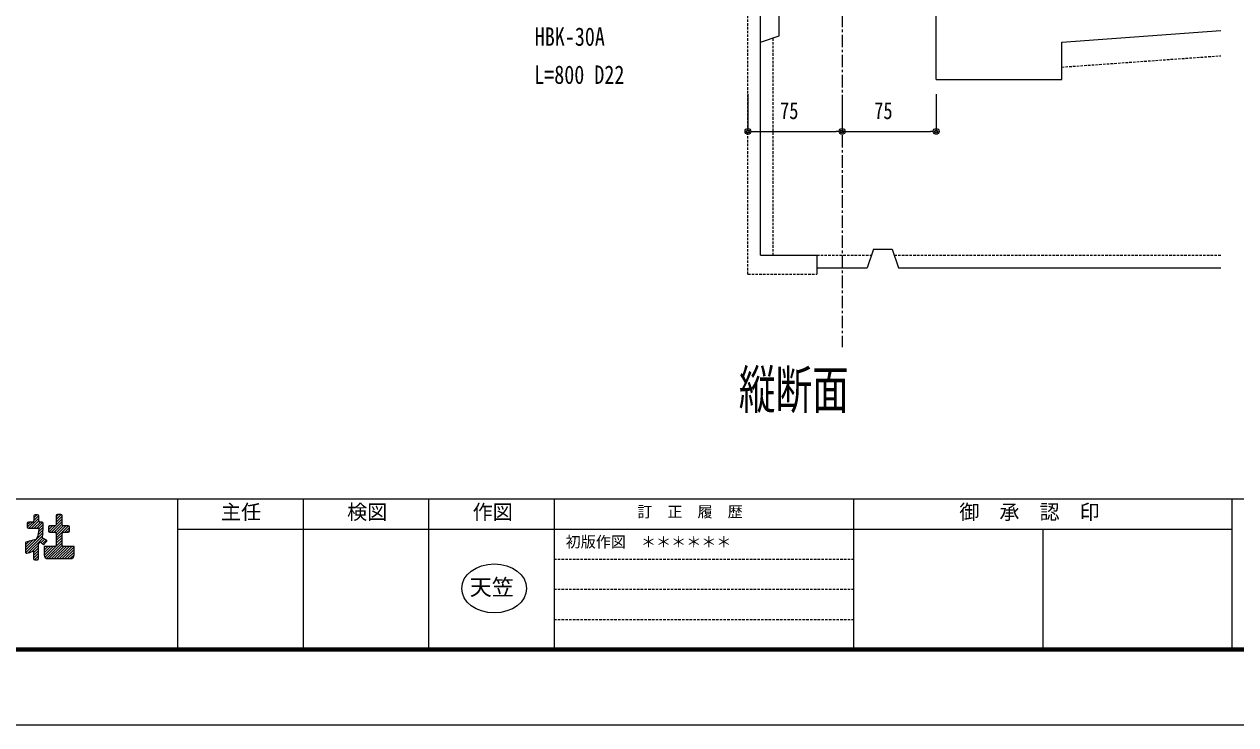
# Model space of a CAD drawing. Units: millimetres, scale not verified. Extents: x -1682 to 1682, y -1188 to 1188.
# Drawn here: x -748 to 217, y -1188 to -630 of the extents above; entities that cross this region are included whole.
import ezdxf
from ezdxf.enums import TextEntityAlignment as Align

# ---------------------------------------------------------------- set-up
doc = ezdxf.new("R2010")
doc.units = ezdxf.units.MM
doc.header["$LTSCALE"] = 8
doc.linetypes.add('USER1', pattern=[2, 1.25, -0.25, 0.25, -0.25])
doc.linetypes.add('USER3', pattern=[0.375, 0.25, -0.125])
for name, color, linetype, lineweight in [('0-0_0', 7, 'Continuous', 18), ('0-1_DEFPOINTS', 5, 'Continuous', 18), ('0-3_MOJI', 7, 'Continuous', 18), ('0-5_WAKU', 7, 'Continuous', 18), ('0-7_2躯体線', 4, 'Continuous', 18), ('0-8_3中心線', 2, 'USER1', 18), ('0-A_1手摺寸法', 3, 'Continuous', 18), ('1-2_2躯体隠れ', 6, 'USER3', 18)]:
    doc.layers.add(name, color=color, linetype=linetype, lineweight=lineweight)
doc.styles.add('ＭＳ ゴシック', font='')
doc.styles.get('ＭＳ ゴシック').set_extended_font_data('MS Gothic')

msp = doc.modelspace()

# ---------------------------------------------------------------- linework, layer by layer
at = {"layer": '0-0_0'}
for p, q in [((-169.127, -715.189), (-166.827, -715.189)), ((-98.727, -715.189), (-101.027, -715.189)), ((-94.127, -715.189), (-91.827, -715.189)), ((-23.727, -715.189), (-26.027, -715.189)), ((-740.317, -1023.156), (-737.899, -1020.737)), ((-740.317, -1025.277), (-736.478, -1021.437)), ((-740.317, -1021.625), (-740.317, -1025.635)), ((-737.346, -1020.737), (-739.429, -1020.737)), ((-736.458, -1025.635), (-736.458, -1021.625)), ((-722.466, -1022.274), (-720.687, -1020.496)), ((-722.466, -1024.396), (-718.585, -1020.515)), ((-722.466, -1021.384), (-722.466, -1028.768)), ((-722.466, -1026.517), (-717.882, -1021.933)), ((-718.77, -1020.496), (-721.578, -1020.496)), ((-717.882, -1028.768), (-717.882, -1021.384)), ((-745.625, -1028.463), (-743.684, -1026.523)), ((-745.625, -1027.411), (-745.625, -1030.456)), ((-745.617, -1030.576), (-741.563, -1026.523)), ((-741.205, -1026.523), (-744.737, -1026.523)), ((-744.737, -1031.344), (-736.989, -1031.344)), ((-744.263, -1031.344), (-736.458, -1023.539)), ((-742.142, -1031.344), (-736.457, -1025.659)), ((-740.02, -1031.344), (-735.199, -1026.523)), ((-737.899, -1031.344), (-733.23, -1026.675)), ((-736.94, -1037.129), (-736.114, -1032.384)), ((-736.86, -1036.669), (-733.011, -1032.82)), ((-736.413, -1034.1), (-732.839, -1030.526)), ((-736.221, -1031.787), (-732.839, -1028.405)), ((-733.727, -1026.523), (-735.57, -1026.523)), ((-733.321, -1035.924), (-732.839, -1031.103)), ((-732.863, -1031.344), (-732.839, -1031.344)), ((-732.839, -1031.344), (-732.839, -1027.411)), ((-728.738, -1030.668), (-727.726, -1029.656)), ((-728.738, -1032.789), (-725.605, -1029.656)), ((-728.738, -1030.544), (-728.738, -1033.831)), ((-728.374, -1034.547), (-723.484, -1029.656)), ((-723.354, -1029.656), (-727.85, -1029.656)), ((-726.425, -1034.719), (-717.882, -1026.176)), ((-724.303, -1034.719), (-717.882, -1028.297)), ((-722.6, -1035.137), (-717.112, -1029.649)), ((-722.466, -1028.638), (-717.882, -1024.055)), ((-722.466, -1037.124), (-714.998, -1029.656)), ((-722.466, -1039.245), (-712.882, -1029.662)), ((-712.98, -1029.656), (-716.994, -1029.656)), ((-715.818, -1034.719), (-712.092, -1030.993)), ((-712.092, -1033.831), (-712.092, -1030.544)), ((-747.072, -1049.002), (-733.247, -1035.177)), ((-747.072, -1046.881), (-741.007, -1040.816)), ((-747.072, -1044.76), (-743.915, -1041.602)), ((-746.928, -1050.98), (-733.805, -1037.856)), ((-746.41, -1042.259), (-742.489, -1041.227)), ((-744.97, -1051.143), (-733.127, -1039.3)), ((-742.489, -1041.227), (-738.562, -1040.138)), ((-737.98, -1039.624), (-736.94, -1037.129)), ((-736.535, -1043.758), (-735.449, -1042.228)), ((-732.598, -1044.602), (-735.449, -1042.228)), ((-734.622, -1042.916), (-731.737, -1040.031)), ((-733.321, -1035.924), (-733.876, -1038.14)), ((-733.465, -1043.88), (-730.357, -1040.772)), ((-733.428, -1039.141), (-730.489, -1040.687)), ((-730.252, -1042.078), (-732.598, -1044.602)), ((-731.453, -1054.597), (-717.882, -1041.025)), ((-727.85, -1034.719), (-723.354, -1034.719)), ((-722.466, -1035.607), (-722.466, -1045.161)), ((-722.466, -1041.366), (-717.882, -1036.783)), ((-722.466, -1043.488), (-717.882, -1038.904)), ((-717.882, -1045.161), (-717.882, -1035.607)), ((-716.994, -1034.719), (-712.98, -1034.719)), ((-713.697, -1034.719), (-712.092, -1033.114)), ((-747.072, -1043.117), (-747.072, -1050.495)), ((-745.998, -1051.363), (-743.695, -1050.87)), ((-743.695, -1050.87), (-740.559, -1049.424)), ((-741.618, -1049.912), (-736.699, -1044.993)), ((-740.559, -1050.974), (-736.699, -1047.114)), ((-740.559, -1053.095), (-736.699, -1049.236)), ((-740.559, -1049.424), (-740.559, -1055.767)), ((-740.559, -1055.217), (-736.699, -1051.357)), ((-736.699, -1055.767), (-736.699, -1044.272)), ((-723.354, -1046.049), (-732.115, -1046.049)), ((-732.115, -1046.049), (-732.115, -1052.731)), ((-732.115, -1046.773), (-731.391, -1046.049)), ((-732.115, -1048.895), (-729.269, -1046.049)), ((-732.115, -1051.016), (-727.148, -1046.049)), ((-732.091, -1053.113), (-725.027, -1046.049)), ((-730.226, -1055.491), (-717.882, -1043.147)), ((-728.305, -1055.691), (-717.876, -1045.262)), ((-726.184, -1055.691), (-716.541, -1046.049)), ((-724.063, -1055.691), (-714.42, -1046.049)), ((-721.941, -1055.691), (-712.299, -1046.049)), ((-719.82, -1055.691), (-710.177, -1046.049)), ((-717.699, -1055.691), (-708.232, -1046.225)), ((-708.232, -1046.049), (-716.994, -1046.049)), ((-715.577, -1055.691), (-708.232, -1048.346)), ((-713.456, -1055.691), (-708.232, -1050.468)), ((-708.232, -1052.731), (-708.232, -1046.049)), ((-739.856, -1056.636), (-736.699, -1053.478)), ((-739.671, -1056.655), (-737.587, -1056.655)), ((-737.755, -1056.655), (-736.699, -1055.6)), ((-729.155, -1055.691), (-711.192, -1055.691)), ((-711.335, -1055.691), (-708.232, -1052.589))]:
    msp.add_line(p, q, dxfattribs=at)
for centre, radius in [((-171.427, -715.189), 2.3), ((-171.427, -715.189), 1.15), ((-96.427, -715.189), 2.3), ((-96.427, -715.189), 2.3), ((-96.427, -715.189), 1.15), ((-96.427, -715.189), 1.15), ((-21.427, -715.189), 2.3), ((-21.427, -715.189), 1.15)]:
    msp.add_circle(centre, radius, dxfattribs=at)
for centre, radius, start, end in [((-739.429, -1021.625), 0.888, 90, 180), ((-737.346, -1021.625), 0.888, 0, 90), ((-721.578, -1021.384), 0.888, 90, 180), ((-718.77, -1021.384), 0.888, 0, 90), ((-744.737, -1027.411), 0.888, 90, 180), ((-744.737, -1030.456), 0.888, 180, 270), ((-741.205, -1025.635), 0.888, 270, 0), ((-736.989, -1032.232), 0.888, 350.12702, 90), ((-735.57, -1025.635), 0.888, 180, 270), ((-733.727, -1027.411), 0.888, 0, 90), ((-727.85, -1030.544), 0.888, 90, 180), ((-723.354, -1028.768), 0.888, 270, 0), ((-716.994, -1028.768), 0.888, 180, 270), ((-712.98, -1030.544), 0.888, 0, 90), ((-746.184, -1043.117), 0.888, 104.73314, 180), ((-738.8, -1039.282), 0.888, 285.51317, 337.36507), ((-733.014, -1038.356), 0.888, 165.95378, 242.25895), ((-730.902, -1041.473), 0.888, 317.09995, 62.25895), ((-727.85, -1033.831), 0.888, 180, 270), ((-723.354, -1035.607), 0.888, 0, 90), ((-716.994, -1035.607), 0.888, 90, 180), ((-712.98, -1033.831), 0.888, 270, 0), ((-746.184, -1050.495), 0.888, 180, 282.08606), ((-735.811, -1044.272), 0.888, 144.61752, 180), ((-723.354, -1045.161), 0.888, 270, 0), ((-716.994, -1045.161), 0.888, 180, 270), ((-739.671, -1055.767), 0.888, 180, 270), ((-737.587, -1055.767), 0.888, 270, 0), ((-729.155, -1052.731), 2.96, 180, 270), ((-711.192, -1052.731), 2.96, 270, 0)]:
    msp.add_arc(centre, radius, start, end, dxfattribs=at)
msp.add_ellipse((-373.579, -1079.384), major_axis=(25.847, 0), ratio=0.755094, dxfattribs=at)
at = {"layer": '0-1_DEFPOINTS'}
msp.add_lwpolyline([(-1681.904, 1187.913), (-1681.904, -1188.087), (1682.096, -1188.087)], dxfattribs=at)
at = {"layer": '0-5_WAKU'}
for p, q in [((-1601.904, -1008.087), (1598.096, -1008.087)), ((-625.904, -1008.087), (-625.904, -1128.087)), ((-525.904, -1008.087), (-525.904, -1128.087)), ((-425.904, -1008.087), (-425.904, -1128.087)), ((-325.904, -1008.087), (-325.904, -1128.087)), ((-87.237, -1008.087), (-87.237, -1128.087)), ((214.096, -1008.087), (214.096, -1128.087)), ((-625.904, -1032.087), (-325.904, -1032.087)), ((-325.904, -1032.087), (-87.237, -1032.087)), ((-87.237, -1032.087), (214.096, -1032.087)), ((63.43, -1032.087), (63.43, -1128.087)), ((-1603.104, -1129.287), (1599.296, -1129.287)), ((-1602.504, -1128.687), (1598.696, -1128.687)), ((-1601.904, -1128.087), (1598.096, -1128.087)), ((-1601.304, -1127.487), (1597.496, -1127.487)), ((-1600.704, -1126.887), (1596.896, -1126.887))]:
    msp.add_line(p, q, dxfattribs=at)
at = {"layer": '0-5_WAKU', "linetype": 'USER3'}
for p, q in [((-325.904, -1056.087), (-87.237, -1056.087)), ((-325.904, -1080.087), (-87.237, -1080.087)), ((-325.904, -1104.087), (-87.237, -1104.087))]:
    msp.add_line(p, q, dxfattribs=at)
at = {"layer": '0-7_2躯体線'}
for p, q in [((-161.428, -813.98), (-161.428, -483.98)), ((-21.427, -673.98), (-21.427, -488.98)), ((-146.428, -638.98), (-146.428, -618.98)), ((78.573, -643.98), (205.307, -634.928)), ((-161.428, -643.98), (-146.428, -638.98)), ((-71.428, -808.98), (-76.428, -823.98)), ((-71.428, -808.98), (-56.428, -808.98)), ((-56.428, -808.98), (-51.428, -823.98)), ((-161.428, -813.98), (-116.428, -813.98)), ((-116.428, -813.98), (-116.428, -828.98)), ((-116.428, -823.98), (-76.428, -823.98)), ((-51.428, -823.98), (205.307, -823.98))]:
    msp.add_line(p, q, dxfattribs=at)
msp.add_lwpolyline([(-21.427, -673.98), (78.573, -673.98), (78.573, -643.98)], dxfattribs=at)
at = {"layer": '0-8_3中心線'}
msp.add_line((-96.428, 657.868), (-96.428, -887.104), dxfattribs=at)
at = {"layer": '0-A_1手摺寸法'}
for p, q in [((-171.427, -685.48), (-171.427, -715.189)), ((-96.427, -686.672), (-96.427, -715.189)), ((-96.427, -686.672), (-96.427, -715.189)), ((-21.427, -685.48), (-21.427, -715.189)), ((-166.827, -715.189), (-101.027, -715.189)), ((-91.827, -715.189), (-26.027, -715.189))]:
    msp.add_line(p, q, dxfattribs=at)
at = {"layer": '1-2_2躯体隠れ'}
for p, q in [((-171.428, -828.98), (-171.428, -473.98)), ((-151.427, -813.98), (-151.427, -640.647)), ((78.573, -663.98), (205.307, -654.928)), ((-116.428, -813.98), (-73.094, -813.98)), ((-54.761, -813.98), (205.307, -813.98)), ((-171.428, -828.98), (-116.428, -828.98))]:
    msp.add_line(p, q, dxfattribs=at)

# ---------------------------------------------------------------- texts
at = {"layer": '0-0_0', "style": 'ＭＳ ゴシック'}
for s, height, width, p in [('HBK-30A', 14.66, 0.8, (-341.257, -651.41)), ('L=800 D22', 14.66, 0.8, (-341.685, -681.744)), ('縦断面', 30.55, 0.7, (-178.634, -945.415))]:
    msp.add_text(s, height=height, dxfattribs=dict(at, width=width)).set_placement(p, align=Align.BOTTOM_LEFT)
at = {"layer": '0-3_MOJI', "style": 'ＭＳ ゴシック'}
for s, height, p in [('主任', 11.73, (-591.299, -1027.88)), ('検図', 11.73, (-490.766, -1027.88)), ('作図', 11.73, (-390.766, -1027.88)), ('訂\u3000正\u3000履\u3000歴', 8.798, (-259.579, -1025.37)), ('御  承  認  印', 11.73, (-3.01, -1027.88)), ('初版作図\u3000＊＊＊＊＊＊', 8.798, (-316.639, -1049.37)), ('天笠', 12.9, (-393.071, -1088.742))]:
    msp.add_text(s, height=height, dxfattribs=at).set_placement(p, align=Align.BOTTOM_LEFT)
at = {"layer": '0-A_1手摺寸法', "color": 7, "style": 'ＭＳ ゴシック', "width": 0.8}
for p in [(-145.844, -709.439), (-70.844, -709.439)]:
    msp.add_text('75', height=13.49, dxfattribs=at).set_placement(p, align=Align.BOTTOM_LEFT)

doc.saveas('drawing.dxf')
